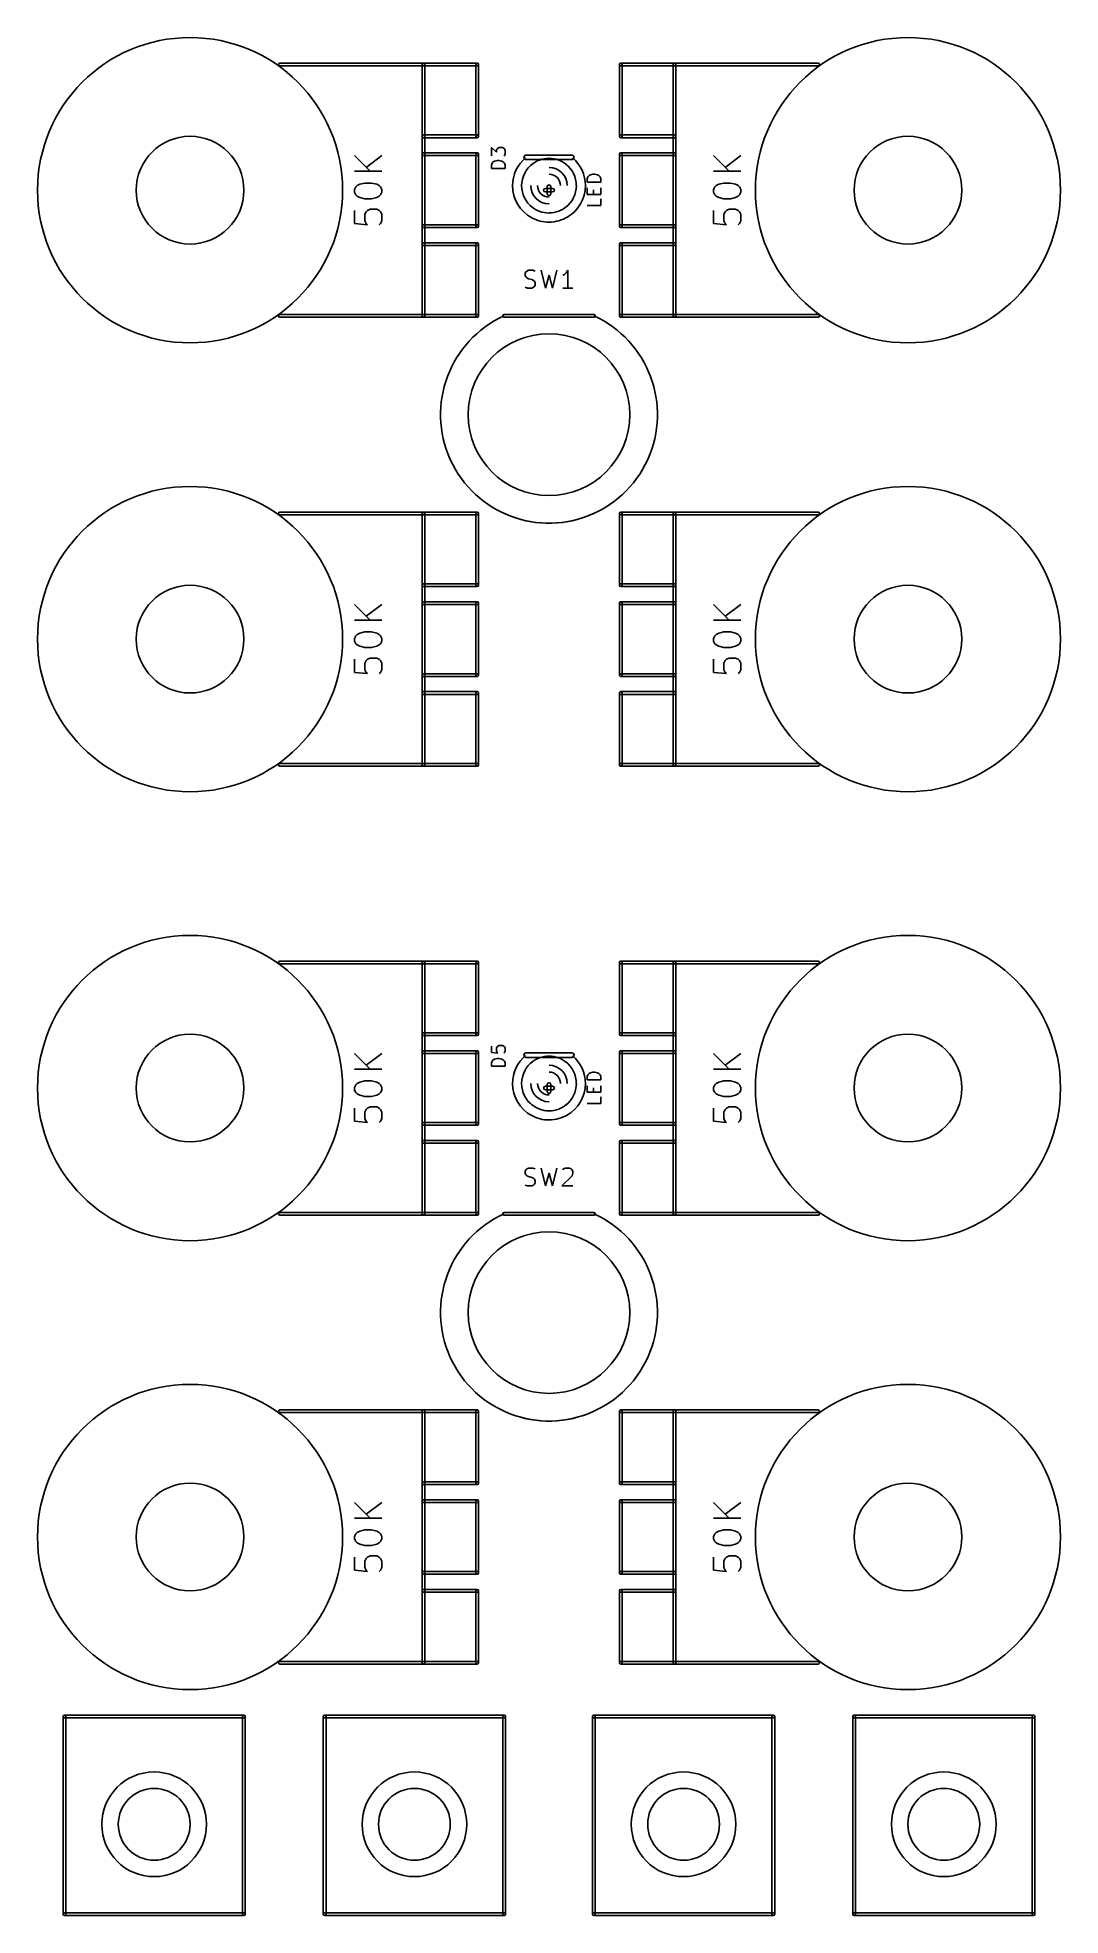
# Model space of a CAD drawing. Extents: x 112 to 168, y -197 to -92.
import ezdxf

# ---------------------------------------------------------------- set-up
doc = ezdxf.new("R2010")
doc.units = 0
doc.header["$MEASUREMENT"] = 0
doc.layers.add('BLACK', color=7, linetype='CONTINUOUS')

msp = doc.modelspace()

# ---------------------------------------------------------------- linework, layer by layer
at = {"layer": 'Black'}
for p, q in [((125, -93.925), (136, -93.925)), ((125, -94.075), (136, -94.075)), ((132.925, -108), (132.925, -94)), ((133.075, -108), (133.075, -94)), ((135.925, -98), (135.925, -94)), ((136.075, -98), (136.075, -94)), ((143.925, -98), (143.925, -94)), ((144, -93.925), (155, -93.925)), ((144, -94.075), (155, -94.075)), ((144.075, -98), (144.075, -94)), ((146.925, -108), (146.925, -94)), ((147.075, -108), (147.075, -94)), ((133, -97.925), (136, -97.925)), ((133, -98.075), (136, -98.075)), ((144, -97.925), (147, -97.925)), ((144, -98.075), (147, -98.075)), ((129.165, -99.077), (130.036, -99.948)), ((130.689, -99.077), (129.819, -99.73)), ((133, -98.925), (136, -98.925)), ((133, -99.075), (136, -99.075)), ((135.925, -103), (135.925, -99)), ((136.075, -103), (136.075, -99)), ((136.789, -99.095), (136.789, -98.623)), ((136.789, -98.623), (137.079, -98.877)), ((137.079, -98.768), (137.115, -98.696)), ((137.079, -98.877), (137.079, -98.768)), ((137.115, -98.696), (137.152, -98.66)), ((137.152, -98.66), (137.224, -98.623)), ((137.224, -98.623), (137.406, -98.623)), ((137.406, -98.623), (137.478, -98.66)), ((137.478, -98.66), (137.514, -98.696)), ((137.514, -99.059), (137.478, -99.095)), ((137.514, -98.696), (137.551, -98.768)), ((137.551, -98.986), (137.514, -99.059)), ((137.551, -98.768), (137.551, -98.986)), ((138.73, -99.044), (141.27, -99.044)), ((138.73, -99.298), (141.27, -99.298)), ((143.925, -103), (143.925, -99)), ((144, -98.925), (147, -98.925)), ((144, -99.075), (147, -99.075)), ((144.075, -103), (144.075, -99)), ((149.165, -99.077), (150.036, -99.948)), ((150.689, -99.077), (149.819, -99.73)), ((130.689, -99.948), (129.165, -99.948)), ((136.789, -99.603), (136.825, -99.494)), ((136.789, -99.784), (136.789, -99.603)), ((137.551, -99.784), (136.789, -99.784)), ((136.825, -99.494), (136.898, -99.422)), ((136.898, -99.422), (136.97, -99.385)), ((136.97, -99.385), (137.115, -99.349)), ((137.115, -99.349), (137.224, -99.349)), ((137.224, -99.349), (137.369, -99.385)), ((137.369, -99.385), (137.442, -99.422)), ((137.442, -99.422), (137.514, -99.494)), ((137.514, -99.494), (137.551, -99.603)), ((137.551, -99.603), (137.551, -99.784)), ((142.123, -100.365), (142.159, -100.256)), ((142.123, -100.546), (142.123, -100.365)), ((142.159, -100.256), (142.232, -100.184)), ((142.232, -100.184), (142.304, -100.147)), ((142.304, -100.147), (142.449, -100.111)), ((142.449, -100.111), (142.558, -100.111)), ((142.558, -100.111), (142.703, -100.147)), ((142.703, -100.147), (142.776, -100.184)), ((142.776, -100.184), (142.848, -100.256)), ((142.848, -100.256), (142.885, -100.365)), ((142.885, -100.365), (142.885, -100.546)), ((150.689, -99.948), (149.165, -99.948)), ((129.165, -100.964), (129.238, -100.819)), ((129.165, -101.109), (129.165, -100.964)), ((129.238, -101.254), (129.165, -101.109)), ((129.238, -100.819), (129.311, -100.746)), ((129.311, -101.327), (129.238, -101.254)), ((129.311, -100.746), (129.456, -100.673)), ((129.456, -101.399), (129.311, -101.327)), ((129.456, -100.673), (129.746, -100.601)), ((129.746, -101.472), (129.456, -101.399)), ((129.746, -100.601), (130.109, -100.601)), ((130.109, -100.601), (130.399, -100.673)), ((130.399, -101.399), (130.109, -101.472)), ((130.399, -100.673), (130.544, -100.746)), ((130.544, -101.327), (130.399, -101.399)), ((130.544, -100.746), (130.617, -100.819)), ((130.617, -101.254), (130.544, -101.327)), ((130.617, -100.819), (130.689, -100.964)), ((130.689, -101.109), (130.617, -101.254)), ((130.689, -100.964), (130.689, -101.109)), ((139.8, -100.9), (140.2, -100.9)), ((139.8, -101.1), (140.2, -101.1)), ((139.9, -101.2), (139.9, -100.8)), ((140.1, -101.2), (140.1, -100.8)), ((142.885, -100.546), (142.123, -100.546)), ((142.123, -101.236), (142.123, -100.873)), ((142.885, -101.236), (142.123, -101.236)), ((142.486, -101.236), (142.486, -100.982)), ((142.885, -100.873), (142.885, -101.236)), ((149.165, -100.964), (149.238, -100.819)), ((149.165, -101.109), (149.165, -100.964)), ((149.238, -101.254), (149.165, -101.109)), ((149.238, -100.819), (149.311, -100.746)), ((149.311, -101.327), (149.238, -101.254)), ((149.311, -100.746), (149.456, -100.673)), ((149.456, -101.399), (149.311, -101.327)), ((149.456, -100.673), (149.746, -100.601)), ((149.746, -101.472), (149.456, -101.399)), ((149.746, -100.601), (150.109, -100.601)), ((150.109, -100.601), (150.399, -100.673)), ((150.399, -101.399), (150.109, -101.472)), ((150.399, -100.673), (150.544, -100.746)), ((150.544, -101.327), (150.399, -101.399)), ((150.544, -100.746), (150.617, -100.819)), ((150.617, -101.254), (150.544, -101.327)), ((150.617, -100.819), (150.689, -100.964)), ((150.689, -101.109), (150.617, -101.254)), ((150.689, -100.964), (150.689, -101.109)), ((129.165, -102.125), (129.165, -102.851)), ((130.109, -101.472), (129.746, -101.472)), ((129.746, -102.343), (129.819, -102.197)), ((129.746, -102.705), (129.746, -102.343)), ((129.819, -102.197), (129.891, -102.125)), ((129.891, -102.125), (130.036, -102.052)), ((130.036, -102.052), (130.399, -102.052)), ((130.399, -102.052), (130.544, -102.125)), ((130.544, -102.125), (130.617, -102.197)), ((130.617, -102.197), (130.689, -102.343)), ((130.689, -102.343), (130.689, -102.705)), ((142.885, -101.853), (142.123, -101.853)), ((142.885, -101.49), (142.885, -101.853)), ((149.165, -102.125), (149.165, -102.851)), ((150.109, -101.472), (149.746, -101.472)), ((149.746, -102.343), (149.819, -102.197)), ((149.746, -102.705), (149.746, -102.343)), ((149.819, -102.197), (149.891, -102.125)), ((149.891, -102.125), (150.036, -102.052)), ((150.036, -102.052), (150.399, -102.052)), ((150.399, -102.052), (150.544, -102.125)), ((150.544, -102.125), (150.617, -102.197)), ((150.617, -102.197), (150.689, -102.343)), ((150.689, -102.343), (150.689, -102.705)), ((129.165, -102.851), (129.891, -102.923)), ((129.819, -102.851), (129.746, -102.705)), ((129.891, -102.923), (129.819, -102.851)), ((130.617, -102.851), (130.544, -102.923)), ((130.689, -102.705), (130.617, -102.851)), ((133, -102.925), (136, -102.925)), ((133, -103.075), (136, -103.075)), ((144, -102.925), (147, -102.925)), ((144, -103.075), (147, -103.075)), ((149.165, -102.851), (149.891, -102.923)), ((149.819, -102.851), (149.746, -102.705)), ((149.891, -102.923), (149.819, -102.851)), ((150.617, -102.851), (150.544, -102.923)), ((150.689, -102.705), (150.617, -102.851)), ((133, -103.925), (136, -103.925)), ((133, -104.075), (136, -104.075)), ((135.925, -108), (135.925, -104)), ((136.075, -108), (136.075, -104)), ((143.925, -108), (143.925, -104)), ((144, -103.925), (147, -103.925)), ((144, -104.075), (147, -104.075)), ((144.075, -108), (144.075, -104)), ((138.667, -105.643), (138.714, -105.548)), ((138.714, -105.548), (138.762, -105.5)), ((138.762, -105.5), (138.857, -105.452)), ((138.857, -105.452), (139.095, -105.452)), ((139.095, -105.452), (139.238, -105.5)), ((139.571, -105.452), (139.81, -106.452)), ((140.19, -106.452), (140.429, -105.452)), ((140.952, -105.595), (140.857, -105.69)), ((141.048, -105.452), (140.952, -105.595)), ((141.048, -106.452), (141.048, -105.452)), ((138.667, -105.738), (138.667, -105.643)), ((138.714, -105.833), (138.667, -105.738)), ((138.667, -106.405), (138.81, -106.452)), ((138.762, -105.881), (138.714, -105.833)), ((138.857, -105.929), (138.762, -105.881)), ((138.81, -106.452), (139.048, -106.452)), ((139.048, -105.976), (138.857, -105.929)), ((139.143, -106.024), (139.048, -105.976)), ((139.048, -106.452), (139.143, -106.405)), ((139.19, -106.071), (139.143, -106.024)), ((139.143, -106.405), (139.19, -106.357)), ((139.238, -106.167), (139.19, -106.071)), ((139.19, -106.357), (139.238, -106.262)), ((139.238, -106.262), (139.238, -106.167)), ((139.81, -106.452), (140, -105.738)), ((140, -105.738), (140.19, -106.452)), ((140.857, -105.69), (140.762, -105.738)), ((141.333, -106.452), (140.762, -106.452)), ((125, -107.925), (136, -107.925)), ((125, -108.075), (136, -108.075)), ((137.5, -107.925), (142.5, -107.925)), ((137.5, -108.075), (142.5, -108.075)), ((144, -107.925), (155, -107.925)), ((144, -108.075), (155, -108.075)), ((125, -118.925), (136, -118.925)), ((125, -119.075), (136, -119.075)), ((132.925, -133), (132.925, -119)), ((133.075, -133), (133.075, -119)), ((135.925, -123), (135.925, -119)), ((136.075, -123), (136.075, -119)), ((143.925, -123), (143.925, -119)), ((144, -118.925), (155, -118.925)), ((144, -119.075), (155, -119.075)), ((144.075, -123), (144.075, -119)), ((146.925, -133), (146.925, -119)), ((147.075, -133), (147.075, -119)), ((133, -122.925), (136, -122.925)), ((133, -123.075), (136, -123.075)), ((144, -122.925), (147, -122.925)), ((144, -123.075), (147, -123.075)), ((129.165, -124.077), (130.036, -124.948)), ((130.689, -124.077), (129.819, -124.73)), ((133, -123.925), (136, -123.925)), ((133, -124.075), (136, -124.075)), ((135.925, -128), (135.925, -124)), ((136.075, -128), (136.075, -124)), ((143.925, -128), (143.925, -124)), ((144, -123.925), (147, -123.925)), ((144, -124.075), (147, -124.075)), ((144.075, -128), (144.075, -124)), ((149.165, -124.077), (150.036, -124.948)), ((150.689, -124.077), (149.819, -124.73)), ((130.689, -124.948), (129.165, -124.948)), ((150.689, -124.948), (149.165, -124.948)), ((129.165, -125.964), (129.238, -125.819)), ((129.165, -126.109), (129.165, -125.964)), ((129.238, -126.254), (129.165, -126.109)), ((129.238, -125.819), (129.311, -125.746)), ((129.311, -126.327), (129.238, -126.254)), ((129.311, -125.746), (129.456, -125.673)), ((129.456, -126.399), (129.311, -126.327)), ((129.456, -125.673), (129.746, -125.601)), ((129.746, -126.472), (129.456, -126.399)), ((129.746, -125.601), (130.109, -125.601)), ((130.109, -126.472), (129.746, -126.472)), ((130.109, -125.601), (130.399, -125.673)), ((130.399, -126.399), (130.109, -126.472)), ((130.399, -125.673), (130.544, -125.746)), ((130.544, -126.327), (130.399, -126.399)), ((130.544, -125.746), (130.617, -125.819)), ((130.617, -126.254), (130.544, -126.327)), ((130.617, -125.819), (130.689, -125.964)), ((130.689, -126.109), (130.617, -126.254)), ((130.689, -125.964), (130.689, -126.109)), ((149.165, -125.964), (149.238, -125.819)), ((149.165, -126.109), (149.165, -125.964)), ((149.238, -126.254), (149.165, -126.109)), ((149.238, -125.819), (149.311, -125.746)), ((149.311, -126.327), (149.238, -126.254)), ((149.311, -125.746), (149.456, -125.673)), ((149.456, -126.399), (149.311, -126.327)), ((149.456, -125.673), (149.746, -125.601)), ((149.746, -126.472), (149.456, -126.399)), ((149.746, -125.601), (150.109, -125.601)), ((150.109, -126.472), (149.746, -126.472)), ((150.109, -125.601), (150.399, -125.673)), ((150.399, -126.399), (150.109, -126.472)), ((150.399, -125.673), (150.544, -125.746)), ((150.544, -126.327), (150.399, -126.399)), ((150.544, -125.746), (150.617, -125.819)), ((150.617, -126.254), (150.544, -126.327)), ((150.617, -125.819), (150.689, -125.964)), ((150.689, -126.109), (150.617, -126.254)), ((150.689, -125.964), (150.689, -126.109)), ((129.165, -127.125), (129.165, -127.851)), ((129.746, -127.343), (129.819, -127.197)), ((129.746, -127.705), (129.746, -127.343)), ((129.819, -127.197), (129.891, -127.125)), ((129.891, -127.125), (130.036, -127.052)), ((130.036, -127.052), (130.399, -127.052)), ((130.399, -127.052), (130.544, -127.125)), ((130.544, -127.125), (130.617, -127.197)), ((130.617, -127.197), (130.689, -127.343)), ((130.689, -127.343), (130.689, -127.705)), ((149.165, -127.125), (149.165, -127.851)), ((149.746, -127.343), (149.819, -127.197)), ((149.746, -127.705), (149.746, -127.343)), ((149.819, -127.197), (149.891, -127.125)), ((149.891, -127.125), (150.036, -127.052)), ((150.036, -127.052), (150.399, -127.052)), ((150.399, -127.052), (150.544, -127.125)), ((150.544, -127.125), (150.617, -127.197)), ((150.617, -127.197), (150.689, -127.343)), ((150.689, -127.343), (150.689, -127.705)), ((129.165, -127.851), (129.891, -127.923)), ((129.819, -127.851), (129.746, -127.705)), ((129.891, -127.923), (129.819, -127.851)), ((130.617, -127.851), (130.544, -127.923)), ((130.689, -127.705), (130.617, -127.851)), ((133, -127.925), (136, -127.925)), ((133, -128.075), (136, -128.075)), ((144, -127.925), (147, -127.925)), ((144, -128.075), (147, -128.075)), ((149.165, -127.851), (149.891, -127.923)), ((149.819, -127.851), (149.746, -127.705)), ((149.891, -127.923), (149.819, -127.851)), ((150.617, -127.851), (150.544, -127.923)), ((150.689, -127.705), (150.617, -127.851)), ((133, -128.925), (136, -128.925)), ((133, -129.075), (136, -129.075)), ((135.925, -133), (135.925, -129)), ((136.075, -133), (136.075, -129)), ((143.925, -133), (143.925, -129)), ((144, -128.925), (147, -128.925)), ((144, -129.075), (147, -129.075)), ((144.075, -133), (144.075, -129)), ((125, -132.925), (136, -132.925)), ((125, -133.075), (136, -133.075)), ((144, -132.925), (155, -132.925)), ((144, -133.075), (155, -133.075)), ((125, -143.925), (136, -143.925)), ((125, -144.075), (136, -144.075)), ((132.925, -158), (132.925, -144)), ((133.075, -158), (133.075, -144)), ((135.925, -148), (135.925, -144)), ((136.075, -148), (136.075, -144)), ((143.925, -148), (143.925, -144)), ((144, -143.925), (155, -143.925)), ((144, -144.075), (155, -144.075)), ((144.075, -148), (144.075, -144)), ((146.925, -158), (146.925, -144)), ((147.075, -158), (147.075, -144)), ((133, -147.925), (136, -147.925)), ((133, -148.075), (136, -148.075)), ((144, -147.925), (147, -147.925)), ((144, -148.075), (147, -148.075)), ((129.165, -149.077), (130.036, -149.948)), ((130.689, -149.077), (129.819, -149.73)), ((133, -148.925), (136, -148.925)), ((133, -149.075), (136, -149.075)), ((135.925, -153), (135.925, -149)), ((136.075, -153), (136.075, -149)), ((136.789, -148.66), (136.789, -149.022)), ((136.789, -149.022), (137.152, -149.059)), ((136.789, -149.603), (136.825, -149.494)), ((136.825, -149.494), (136.898, -149.422)), ((136.898, -149.422), (136.97, -149.385)), ((136.97, -149.385), (137.115, -149.349)), ((137.079, -148.768), (137.115, -148.696)), ((137.079, -148.95), (137.079, -148.768)), ((137.115, -149.022), (137.079, -148.95)), ((137.115, -148.696), (137.152, -148.66)), ((137.152, -149.059), (137.115, -149.022)), ((137.115, -149.349), (137.224, -149.349)), ((137.152, -148.66), (137.224, -148.623)), ((137.224, -148.623), (137.406, -148.623)), ((137.224, -149.349), (137.369, -149.385)), ((137.369, -149.385), (137.442, -149.422)), ((137.406, -148.623), (137.478, -148.66)), ((137.442, -149.422), (137.514, -149.494)), ((137.478, -148.66), (137.514, -148.696)), ((137.514, -149.022), (137.478, -149.059)), ((137.514, -148.696), (137.551, -148.768)), ((137.551, -148.95), (137.514, -149.022)), ((137.514, -149.494), (137.551, -149.603)), ((137.551, -148.768), (137.551, -148.95)), ((138.73, -149.044), (141.27, -149.044)), ((138.73, -149.298), (141.27, -149.298)), ((143.925, -153), (143.925, -149)), ((144, -148.925), (147, -148.925)), ((144, -149.075), (147, -149.075)), ((144.075, -153), (144.075, -149)), ((149.165, -149.077), (150.036, -149.948)), ((150.689, -149.077), (149.819, -149.73)), ((130.689, -149.948), (129.165, -149.948)), ((136.789, -149.784), (136.789, -149.603)), ((137.551, -149.784), (136.789, -149.784)), ((137.551, -149.603), (137.551, -149.784)), ((142.123, -150.365), (142.159, -150.256)), ((142.123, -150.546), (142.123, -150.365)), ((142.885, -150.546), (142.123, -150.546)), ((142.159, -150.256), (142.232, -150.184)), ((142.232, -150.184), (142.304, -150.147)), ((142.304, -150.147), (142.449, -150.111)), ((142.449, -150.111), (142.558, -150.111)), ((142.558, -150.111), (142.703, -150.147)), ((142.703, -150.147), (142.776, -150.184)), ((142.776, -150.184), (142.848, -150.256)), ((142.848, -150.256), (142.885, -150.365)), ((142.885, -150.365), (142.885, -150.546)), ((150.689, -149.948), (149.165, -149.948)), ((129.165, -150.964), (129.238, -150.819)), ((129.165, -151.109), (129.165, -150.964)), ((129.238, -151.254), (129.165, -151.109)), ((129.238, -150.819), (129.311, -150.746)), ((129.311, -151.327), (129.238, -151.254)), ((129.311, -150.746), (129.456, -150.673)), ((129.456, -151.399), (129.311, -151.327)), ((129.456, -150.673), (129.746, -150.601)), ((129.746, -151.472), (129.456, -151.399)), ((129.746, -150.601), (130.109, -150.601)), ((130.109, -151.472), (129.746, -151.472)), ((130.109, -150.601), (130.399, -150.673)), ((130.399, -151.399), (130.109, -151.472)), ((130.399, -150.673), (130.544, -150.746)), ((130.544, -151.327), (130.399, -151.399)), ((130.544, -150.746), (130.617, -150.819)), ((130.617, -151.254), (130.544, -151.327)), ((130.617, -150.819), (130.689, -150.964)), ((130.689, -151.109), (130.617, -151.254)), ((130.689, -150.964), (130.689, -151.109)), ((139.8, -150.9), (140.2, -150.9)), ((139.8, -151.1), (140.2, -151.1)), ((139.9, -151.2), (139.9, -150.8)), ((140.1, -151.2), (140.1, -150.8)), ((142.123, -151.236), (142.123, -150.873)), ((142.885, -151.236), (142.123, -151.236)), ((142.486, -151.236), (142.486, -150.982)), ((142.885, -150.873), (142.885, -151.236)), ((142.885, -151.49), (142.885, -151.853)), ((149.165, -150.964), (149.238, -150.819)), ((149.165, -151.109), (149.165, -150.964)), ((149.238, -151.254), (149.165, -151.109)), ((149.238, -150.819), (149.311, -150.746)), ((149.311, -151.327), (149.238, -151.254)), ((149.311, -150.746), (149.456, -150.673)), ((149.456, -151.399), (149.311, -151.327)), ((149.456, -150.673), (149.746, -150.601)), ((149.746, -151.472), (149.456, -151.399)), ((149.746, -150.601), (150.109, -150.601)), ((150.109, -151.472), (149.746, -151.472)), ((150.109, -150.601), (150.399, -150.673)), ((150.399, -151.399), (150.109, -151.472)), ((150.399, -150.673), (150.544, -150.746)), ((150.544, -151.327), (150.399, -151.399)), ((150.544, -150.746), (150.617, -150.819)), ((150.617, -151.254), (150.544, -151.327)), ((150.617, -150.819), (150.689, -150.964)), ((150.689, -151.109), (150.617, -151.254)), ((150.689, -150.964), (150.689, -151.109)), ((129.165, -152.125), (129.165, -152.851)), ((129.746, -152.343), (129.819, -152.197)), ((129.746, -152.705), (129.746, -152.343)), ((129.819, -152.197), (129.891, -152.125)), ((129.891, -152.125), (130.036, -152.052)), ((130.036, -152.052), (130.399, -152.052)), ((130.399, -152.052), (130.544, -152.125)), ((130.544, -152.125), (130.617, -152.197)), ((130.617, -152.197), (130.689, -152.343)), ((130.689, -152.343), (130.689, -152.705)), ((142.885, -151.853), (142.123, -151.853)), ((149.165, -152.125), (149.165, -152.851)), ((149.746, -152.343), (149.819, -152.197)), ((149.746, -152.705), (149.746, -152.343)), ((149.819, -152.197), (149.891, -152.125)), ((149.891, -152.125), (150.036, -152.052)), ((150.036, -152.052), (150.399, -152.052)), ((150.399, -152.052), (150.544, -152.125)), ((150.544, -152.125), (150.617, -152.197)), ((150.617, -152.197), (150.689, -152.343)), ((150.689, -152.343), (150.689, -152.705)), ((129.165, -152.851), (129.891, -152.923)), ((129.819, -152.851), (129.746, -152.705)), ((129.891, -152.923), (129.819, -152.851)), ((130.617, -152.851), (130.544, -152.923)), ((130.689, -152.705), (130.617, -152.851)), ((133, -152.925), (136, -152.925)), ((133, -153.075), (136, -153.075)), ((144, -152.925), (147, -152.925)), ((144, -153.075), (147, -153.075)), ((149.165, -152.851), (149.891, -152.923)), ((149.819, -152.851), (149.746, -152.705)), ((149.891, -152.923), (149.819, -152.851)), ((150.617, -152.851), (150.544, -152.923)), ((150.689, -152.705), (150.617, -152.851)), ((133, -153.925), (136, -153.925)), ((133, -154.075), (136, -154.075)), ((135.925, -158), (135.925, -154)), ((136.075, -158), (136.075, -154)), ((143.925, -158), (143.925, -154)), ((144, -153.925), (147, -153.925)), ((144, -154.075), (147, -154.075)), ((144.075, -158), (144.075, -154)), ((138.667, -155.643), (138.714, -155.548)), ((138.667, -155.738), (138.667, -155.643)), ((138.714, -155.833), (138.667, -155.738)), ((138.714, -155.548), (138.762, -155.5)), ((138.762, -155.5), (138.857, -155.452)), ((138.857, -155.452), (139.095, -155.452)), ((139.095, -155.452), (139.238, -155.5)), ((139.571, -155.452), (139.81, -156.452)), ((139.81, -156.452), (140, -155.738)), ((140, -155.738), (140.19, -156.452)), ((140.19, -156.452), (140.429, -155.452)), ((140.762, -155.548), (140.81, -155.5)), ((140.81, -155.5), (140.905, -155.452)), ((140.905, -155.452), (141.143, -155.452)), ((141.143, -155.452), (141.238, -155.5)), ((141.238, -155.5), (141.286, -155.548)), ((141.286, -155.548), (141.333, -155.643)), ((141.333, -155.738), (141.286, -155.881)), ((141.333, -155.643), (141.333, -155.738)), ((138.667, -156.405), (138.81, -156.452)), ((138.762, -155.881), (138.714, -155.833)), ((138.857, -155.929), (138.762, -155.881)), ((138.81, -156.452), (139.048, -156.452)), ((139.048, -155.976), (138.857, -155.929)), ((139.143, -156.024), (139.048, -155.976)), ((139.048, -156.452), (139.143, -156.405)), ((139.19, -156.071), (139.143, -156.024)), ((139.143, -156.405), (139.19, -156.357)), ((139.238, -156.167), (139.19, -156.071)), ((139.19, -156.357), (139.238, -156.262)), ((139.238, -156.262), (139.238, -156.167)), ((141.286, -155.881), (140.714, -156.452)), ((140.714, -156.452), (141.333, -156.452)), ((125, -157.925), (136, -157.925)), ((125, -158.075), (136, -158.075)), ((137.5, -157.925), (142.5, -157.925)), ((137.5, -158.075), (142.5, -158.075)), ((144, -157.925), (155, -157.925)), ((144, -158.075), (155, -158.075)), ((125, -168.925), (136, -168.925)), ((125, -169.075), (136, -169.075)), ((132.925, -183), (132.925, -169)), ((133.075, -183), (133.075, -169)), ((135.925, -173), (135.925, -169)), ((136.075, -173), (136.075, -169)), ((143.925, -173), (143.925, -169)), ((144, -168.925), (155, -168.925)), ((144, -169.075), (155, -169.075)), ((144.075, -173), (144.075, -169)), ((146.925, -183), (146.925, -169)), ((147.075, -183), (147.075, -169)), ((133, -172.925), (136, -172.925)), ((133, -173.075), (136, -173.075)), ((144, -172.925), (147, -172.925)), ((144, -173.075), (147, -173.075)), ((129.165, -174.077), (130.036, -174.948)), ((130.689, -174.077), (129.819, -174.73)), ((133, -173.925), (136, -173.925)), ((133, -174.075), (136, -174.075)), ((135.925, -178), (135.925, -174)), ((136.075, -178), (136.075, -174)), ((143.925, -178), (143.925, -174)), ((144, -173.925), (147, -173.925)), ((144, -174.075), (147, -174.075)), ((144.075, -178), (144.075, -174)), ((149.165, -174.077), (150.036, -174.948)), ((150.689, -174.077), (149.819, -174.73)), ((130.689, -174.948), (129.165, -174.948)), ((129.311, -175.746), (129.456, -175.673)), ((129.456, -175.673), (129.746, -175.601)), ((129.746, -175.601), (130.109, -175.601)), ((130.109, -175.601), (130.399, -175.673)), ((130.399, -175.673), (130.544, -175.746)), ((150.689, -174.948), (149.165, -174.948)), ((149.311, -175.746), (149.456, -175.673)), ((149.456, -175.673), (149.746, -175.601)), ((149.746, -175.601), (150.109, -175.601)), ((150.109, -175.601), (150.399, -175.673)), ((150.399, -175.673), (150.544, -175.746)), ((129.165, -175.964), (129.238, -175.819)), ((129.165, -176.109), (129.165, -175.964)), ((129.238, -176.254), (129.165, -176.109)), ((129.238, -175.819), (129.311, -175.746)), ((129.311, -176.327), (129.238, -176.254)), ((129.456, -176.399), (129.311, -176.327)), ((129.746, -176.472), (129.456, -176.399)), ((130.109, -176.472), (129.746, -176.472)), ((130.399, -176.399), (130.109, -176.472)), ((130.544, -176.327), (130.399, -176.399)), ((130.544, -175.746), (130.617, -175.819)), ((130.617, -176.254), (130.544, -176.327)), ((130.617, -175.819), (130.689, -175.964)), ((130.689, -176.109), (130.617, -176.254)), ((130.689, -175.964), (130.689, -176.109)), ((149.165, -175.964), (149.238, -175.819)), ((149.165, -176.109), (149.165, -175.964)), ((149.238, -176.254), (149.165, -176.109)), ((149.238, -175.819), (149.311, -175.746)), ((149.311, -176.327), (149.238, -176.254)), ((149.456, -176.399), (149.311, -176.327)), ((149.746, -176.472), (149.456, -176.399)), ((150.109, -176.472), (149.746, -176.472)), ((150.399, -176.399), (150.109, -176.472)), ((150.544, -176.327), (150.399, -176.399)), ((150.544, -175.746), (150.617, -175.819)), ((150.617, -176.254), (150.544, -176.327)), ((150.617, -175.819), (150.689, -175.964)), ((150.689, -176.109), (150.617, -176.254)), ((150.689, -175.964), (150.689, -176.109)), ((129.165, -177.125), (129.165, -177.851)), ((129.746, -177.343), (129.819, -177.197)), ((129.746, -177.705), (129.746, -177.343)), ((129.819, -177.851), (129.746, -177.705)), ((129.819, -177.197), (129.891, -177.125)), ((129.891, -177.125), (130.036, -177.052)), ((130.036, -177.052), (130.399, -177.052)), ((130.399, -177.052), (130.544, -177.125)), ((130.544, -177.125), (130.617, -177.197)), ((130.617, -177.197), (130.689, -177.343)), ((130.689, -177.705), (130.617, -177.851)), ((130.689, -177.343), (130.689, -177.705)), ((149.165, -177.125), (149.165, -177.851)), ((149.746, -177.343), (149.819, -177.197)), ((149.746, -177.705), (149.746, -177.343)), ((149.819, -177.851), (149.746, -177.705)), ((149.819, -177.197), (149.891, -177.125)), ((149.891, -177.125), (150.036, -177.052)), ((150.036, -177.052), (150.399, -177.052)), ((150.399, -177.052), (150.544, -177.125)), ((150.544, -177.125), (150.617, -177.197)), ((150.617, -177.197), (150.689, -177.343)), ((150.689, -177.705), (150.617, -177.851)), ((150.689, -177.343), (150.689, -177.705)), ((129.165, -177.851), (129.891, -177.923)), ((129.891, -177.923), (129.819, -177.851)), ((130.617, -177.851), (130.544, -177.923)), ((133, -177.925), (136, -177.925)), ((133, -178.075), (136, -178.075)), ((144, -177.925), (147, -177.925)), ((144, -178.075), (147, -178.075)), ((149.165, -177.851), (149.891, -177.923)), ((149.891, -177.923), (149.819, -177.851)), ((150.617, -177.851), (150.544, -177.923)), ((133, -178.925), (136, -178.925)), ((133, -179.075), (136, -179.075)), ((135.925, -183), (135.925, -179)), ((136.075, -183), (136.075, -179)), ((143.925, -183), (143.925, -179)), ((144, -178.925), (147, -178.925)), ((144, -179.075), (147, -179.075)), ((144.075, -183), (144.075, -179)), ((125, -182.925), (136, -182.925)), ((144, -182.925), (155, -182.925)), ((125, -183.075), (136, -183.075)), ((144, -183.075), (155, -183.075)), ((112.925, -197), (112.925, -186)), ((113, -185.925), (123, -185.925)), ((113, -186.075), (123, -186.075)), ((113.075, -197), (113.075, -186)), ((122.925, -197), (122.925, -186)), ((123.075, -197), (123.075, -186)), ((127.425, -197), (127.425, -186)), ((127.5, -185.925), (137.5, -185.925)), ((127.5, -186.075), (137.5, -186.075)), ((127.575, -197), (127.575, -186)), ((137.425, -197), (137.425, -186)), ((137.575, -197), (137.575, -186)), ((142.425, -197), (142.425, -186)), ((142.5, -185.925), (152.5, -185.925)), ((142.5, -186.075), (152.5, -186.075)), ((142.575, -197), (142.575, -186)), ((152.425, -197), (152.425, -186)), ((152.575, -197), (152.575, -186)), ((156.925, -197), (156.925, -186)), ((157, -185.925), (167, -185.925)), ((157, -186.075), (167, -186.075)), ((157.075, -197), (157.075, -186)), ((166.925, -197), (166.925, -186)), ((167.075, -197), (167.075, -186)), ((113, -196.925), (123, -196.925)), ((113, -197.075), (123, -197.075)), ((127.5, -196.925), (137.5, -196.925)), ((127.5, -197.075), (137.5, -197.075)), ((142.5, -196.925), (152.5, -196.925)), ((142.5, -197.075), (152.5, -197.075)), ((157, -196.925), (167, -196.925)), ((157, -197.075), (167, -197.075))]:
    msp.add_line(p, q, dxfattribs=at)
for centre, radius in [((120, -101), 8.5), ((160, -101), 8.5), ((120, -101), 3), ((160, -101), 3), ((140, -113.5), 4.5), ((120, -126), 8.5), ((160, -126), 8.5), ((120, -126), 3), ((160, -126), 3), ((120, -151), 8.5), ((160, -151), 8.5), ((120, -151), 3), ((160, -151), 3), ((140, -163.5), 4.5), ((120, -176), 8.5), ((160, -176), 8.5), ((120, -176), 3), ((160, -176), 3), ((118, -192), 2.915), ((132.5, -192), 2.915), ((147.5, -192), 2.915), ((162, -192), 2.915), ((118, -192), 2), ((132.5, -192), 2), ((147.5, -192), 2), ((162, -192), 2)]:
    msp.add_circle(centre, radius, dxfattribs=at)
for centre, radius, start, end in [((125, -94), 0.075, 90, 270), ((133, -94), 0.075, 360, 540), ((136, -94), 0.075, 360, 540), ((136, -94), 0.075, 270, 450), ((144, -94), 0.075, 360, 540), ((144, -94), 0.075, 90, 270), ((147, -94), 0.075, 360, 540), ((155, -94), 0.075, 270, 450), ((133, -98), 0.075, 90, 270), ((136, -98), 0.075, 180, 360), ((136, -98), 0.075, 270, 450), ((144, -98), 0.075, 90, 270), ((144, -98), 0.075, 180, 360), ((147, -98), 0.075, 270, 450), ((133, -99), 0.075, 90, 270), ((136, -99), 0.075, 360, 540), ((136, -99), 0.075, 270, 450), ((140, -100.746), 2.032, 129.9, 180), ((138.73, -99.171), 0.127, 90, 270), ((140, -100.746), 1.522, 90.0013, 130.601), ((140, -100.746), 1.524, 50.2, 90), ((141.27, -99.171), 0.127, 270, 450), ((140, -100.746), 2.029, 0.07206, 49.7721), ((144, -99), 0.075, 360, 540), ((144, -99), 0.075, 90, 270), ((147, -99), 0.075, 270, 450), ((140, -100.746), 1.524, 125.6, 180), ((140, -100.746), 1.016, 0, 90), ((140, -100.746), 0.635, 0, 90), ((140, -100.746), 1.522, 0.01663, 52.1166), ((140, -100.746), 2.029, -179.972, -118.072), ((140, -100.746), 1.524, -179.97, -126.87), ((140, -100.746), 1.016, -180, -90), ((140, -100.746), 0.635, -180, -90), ((139.8, -101), 0.1, 90, 270), ((140, -100.8), 0.1, 360, 540), ((140, -101.2), 0.1, 180, 360), ((140.2, -101), 0.1, 270, 450), ((140, -100.746), 1.524, -52.1, 0), ((140, -100.746), 2.032, -60.2, 0), ((140, -100.746), 1.524, -129.8, -90), ((140, -100.746), 1.522, -89.9823, -48.3823), ((140, -100.746), 2.031, -89.9972, -58.3972), ((133, -103), 0.075, 90, 270), ((136, -103), 0.075, 180, 360), ((136, -103), 0.075, 270, 450), ((140, -100.746), 2.032, -118.3, -90), ((144, -103), 0.075, 90, 270), ((144, -103), 0.075, 180, 360), ((147, -103), 0.075, 270, 450), ((133, -104), 0.075, 90, 270), ((136, -104), 0.075, 360, 540), ((136, -104), 0.075, 270, 450), ((144, -104), 0.075, 360, 540), ((144, -104), 0.075, 90, 270), ((147, -104), 0.075, 270, 450), ((125, -108), 0.075, 90, 270), ((133, -108), 0.075, 180, 360), ((140, -113.5), 6.042, -245.556, -155.556), ((136, -108), 0.075, 180, 360), ((136, -108), 0.075, 270, 450), ((137.5, -108), 0.075, 90, 270), ((142.5, -108), 0.075, 270, 450), ((140, -113.5), 6.042, -24.444, 65.556), ((144, -108), 0.075, 90, 270), ((144, -108), 0.075, 180, 360), ((147, -108), 0.075, 180, 360), ((155, -108), 0.075, 270, 450), ((140, -113.5), 6.042, -155.556, -65.556), ((140, -113.5), 6.042, -114.444, -24.444), ((125, -119), 0.075, 90, 270), ((133, -119), 0.075, 360, 540), ((136, -119), 0.075, 360, 540), ((136, -119), 0.075, 270, 450), ((144, -119), 0.075, 360, 540), ((144, -119), 0.075, 90, 270), ((147, -119), 0.075, 360, 540), ((155, -119), 0.075, 270, 450), ((133, -123), 0.075, 90, 270), ((136, -123), 0.075, 180, 360), ((136, -123), 0.075, 270, 450), ((144, -123), 0.075, 90, 270), ((144, -123), 0.075, 180, 360), ((147, -123), 0.075, 270, 450), ((133, -124), 0.075, 90, 270), ((136, -124), 0.075, 360, 540), ((136, -124), 0.075, 270, 450), ((144, -124), 0.075, 360, 540), ((144, -124), 0.075, 90, 270), ((147, -124), 0.075, 270, 450), ((133, -128), 0.075, 90, 270), ((136, -128), 0.075, 180, 360), ((136, -128), 0.075, 270, 450), ((144, -128), 0.075, 90, 270), ((144, -128), 0.075, 180, 360), ((147, -128), 0.075, 270, 450), ((133, -129), 0.075, 90, 270), ((136, -129), 0.075, 360, 540), ((136, -129), 0.075, 270, 450), ((144, -129), 0.075, 360, 540), ((144, -129), 0.075, 90, 270), ((147, -129), 0.075, 270, 450), ((125, -133), 0.075, 90, 270), ((133, -133), 0.075, 180, 360), ((136, -133), 0.075, 180, 360), ((136, -133), 0.075, 270, 450), ((144, -133), 0.075, 90, 270), ((144, -133), 0.075, 180, 360), ((147, -133), 0.075, 180, 360), ((155, -133), 0.075, 270, 450), ((125, -144), 0.075, 90, 270), ((133, -144), 0.075, 360, 540), ((136, -144), 0.075, 360, 540), ((136, -144), 0.075, 270, 450), ((144, -144), 0.075, 360, 540), ((144, -144), 0.075, 90, 270), ((147, -144), 0.075, 360, 540), ((155, -144), 0.075, 270, 450), ((133, -148), 0.075, 90, 270), ((136, -148), 0.075, 180, 360), ((136, -148), 0.075, 270, 450), ((144, -148), 0.075, 90, 270), ((144, -148), 0.075, 180, 360), ((147, -148), 0.075, 270, 450), ((133, -149), 0.075, 90, 270), ((136, -149), 0.075, 360, 540), ((136, -149), 0.075, 270, 450), ((140, -150.746), 2.032, 129.9, 180), ((140, -150.746), 1.524, 125.6, 180), ((138.73, -149.171), 0.127, 90, 270), ((140, -150.746), 1.522, 90.0013, 130.601), ((140, -150.746), 1.524, 50.2, 90), ((141.27, -149.171), 0.127, 270, 450), ((140, -150.746), 2.029, 0.07206, 49.7721), ((144, -149), 0.075, 360, 540), ((144, -149), 0.075, 90, 270), ((147, -149), 0.075, 270, 450), ((140, -150.746), 1.016, 0, 90), ((140, -150.746), 0.635, 0, 90), ((140, -150.746), 1.522, 0.01663, 52.1166), ((140, -150.746), 2.029, -179.972, -118.072), ((140, -150.746), 1.524, -179.97, -126.87), ((140, -150.746), 1.016, -180, -90), ((140, -150.746), 0.635, -180, -90), ((139.8, -151), 0.1, 90, 270), ((140, -150.8), 0.1, 360, 540), ((140, -151.2), 0.1, 180, 360), ((140.2, -151), 0.1, 270, 450), ((140, -150.746), 1.524, -52.1, 0), ((140, -150.746), 2.032, -60.2, 0), ((140, -150.746), 1.524, -129.8, -90), ((140, -150.746), 2.032, -118.3, -90), ((140, -150.746), 1.522, -89.9823, -48.3823), ((140, -150.746), 2.031, -89.9972, -58.3972), ((133, -153), 0.075, 90, 270), ((136, -153), 0.075, 180, 360), ((136, -153), 0.075, 270, 450), ((144, -153), 0.075, 90, 270), ((144, -153), 0.075, 180, 360), ((147, -153), 0.075, 270, 450), ((133, -154), 0.075, 90, 270), ((136, -154), 0.075, 360, 540), ((136, -154), 0.075, 270, 450), ((144, -154), 0.075, 360, 540), ((144, -154), 0.075, 90, 270), ((147, -154), 0.075, 270, 450), ((125, -158), 0.075, 90, 270), ((133, -158), 0.075, 180, 360), ((140, -163.5), 6.042, -245.556, -155.556), ((136, -158), 0.075, 180, 360), ((136, -158), 0.075, 270, 450), ((137.5, -158), 0.075, 90, 270), ((142.5, -158), 0.075, 270, 450), ((140, -163.5), 6.042, -24.444, 65.556), ((144, -158), 0.075, 90, 270), ((144, -158), 0.075, 180, 360), ((147, -158), 0.075, 180, 360), ((155, -158), 0.075, 270, 450), ((140, -163.5), 6.042, -155.556, -65.556), ((140, -163.5), 6.042, -114.444, -24.444), ((125, -169), 0.075, 90, 270), ((133, -169), 0.075, 360, 540), ((136, -169), 0.075, 360, 540), ((136, -169), 0.075, 270, 450), ((144, -169), 0.075, 360, 540), ((144, -169), 0.075, 90, 270), ((147, -169), 0.075, 360, 540), ((155, -169), 0.075, 270, 450), ((133, -173), 0.075, 90, 270), ((136, -173), 0.075, 180, 360), ((136, -173), 0.075, 270, 450), ((144, -173), 0.075, 90, 270), ((144, -173), 0.075, 180, 360), ((147, -173), 0.075, 270, 450), ((133, -174), 0.075, 90, 270), ((136, -174), 0.075, 360, 540), ((136, -174), 0.075, 270, 450), ((144, -174), 0.075, 360, 540), ((144, -174), 0.075, 90, 270), ((147, -174), 0.075, 270, 450), ((133, -178), 0.075, 90, 270), ((136, -178), 0.075, 180, 360), ((136, -178), 0.075, 270, 450), ((144, -178), 0.075, 90, 270), ((144, -178), 0.075, 180, 360), ((147, -178), 0.075, 270, 450), ((133, -179), 0.075, 90, 270), ((136, -179), 0.075, 360, 540), ((136, -179), 0.075, 270, 450), ((144, -179), 0.075, 360, 540), ((144, -179), 0.075, 90, 270), ((147, -179), 0.075, 270, 450), ((125, -183), 0.075, 90, 270), ((133, -183), 0.075, 180, 360), ((136, -183), 0.075, 180, 360), ((136, -183), 0.075, 270, 450), ((144, -183), 0.075, 90, 270), ((144, -183), 0.075, 180, 360), ((147, -183), 0.075, 180, 360), ((155, -183), 0.075, 270, 450), ((113, -186), 0.075, 360, 540), ((113, -186), 0.075, 90, 270), ((123, -186), 0.075, 360, 540), ((123, -186), 0.075, 270, 450), ((127.5, -186), 0.075, 360, 540), ((127.5, -186), 0.075, 90, 270), ((137.5, -186), 0.075, 360, 540), ((137.5, -186), 0.075, 270, 450), ((142.5, -186), 0.075, 360, 540), ((142.5, -186), 0.075, 90, 270), ((152.5, -186), 0.075, 360, 540), ((152.5, -186), 0.075, 270, 450), ((157, -186), 0.075, 360, 540), ((157, -186), 0.075, 90, 270), ((167, -186), 0.075, 360, 540), ((167, -186), 0.075, 270, 450), ((113, -197), 0.075, 90, 270), ((113, -197), 0.075, 180, 360), ((123, -197), 0.075, 180, 360), ((123, -197), 0.075, 270, 450), ((127.5, -197), 0.075, 90, 270), ((127.5, -197), 0.075, 180, 360), ((137.5, -197), 0.075, 180, 360), ((137.5, -197), 0.075, 270, 450), ((142.5, -197), 0.075, 90, 270), ((142.5, -197), 0.075, 180, 360), ((152.5, -197), 0.075, 180, 360), ((152.5, -197), 0.075, 270, 450), ((157, -197), 0.075, 90, 270), ((157, -197), 0.075, 180, 360), ((167, -197), 0.075, 180, 360), ((167, -197), 0.075, 270, 450)]:
    msp.add_arc(centre, radius, start, end, dxfattribs=at)

doc.saveas('drawing.dxf')
